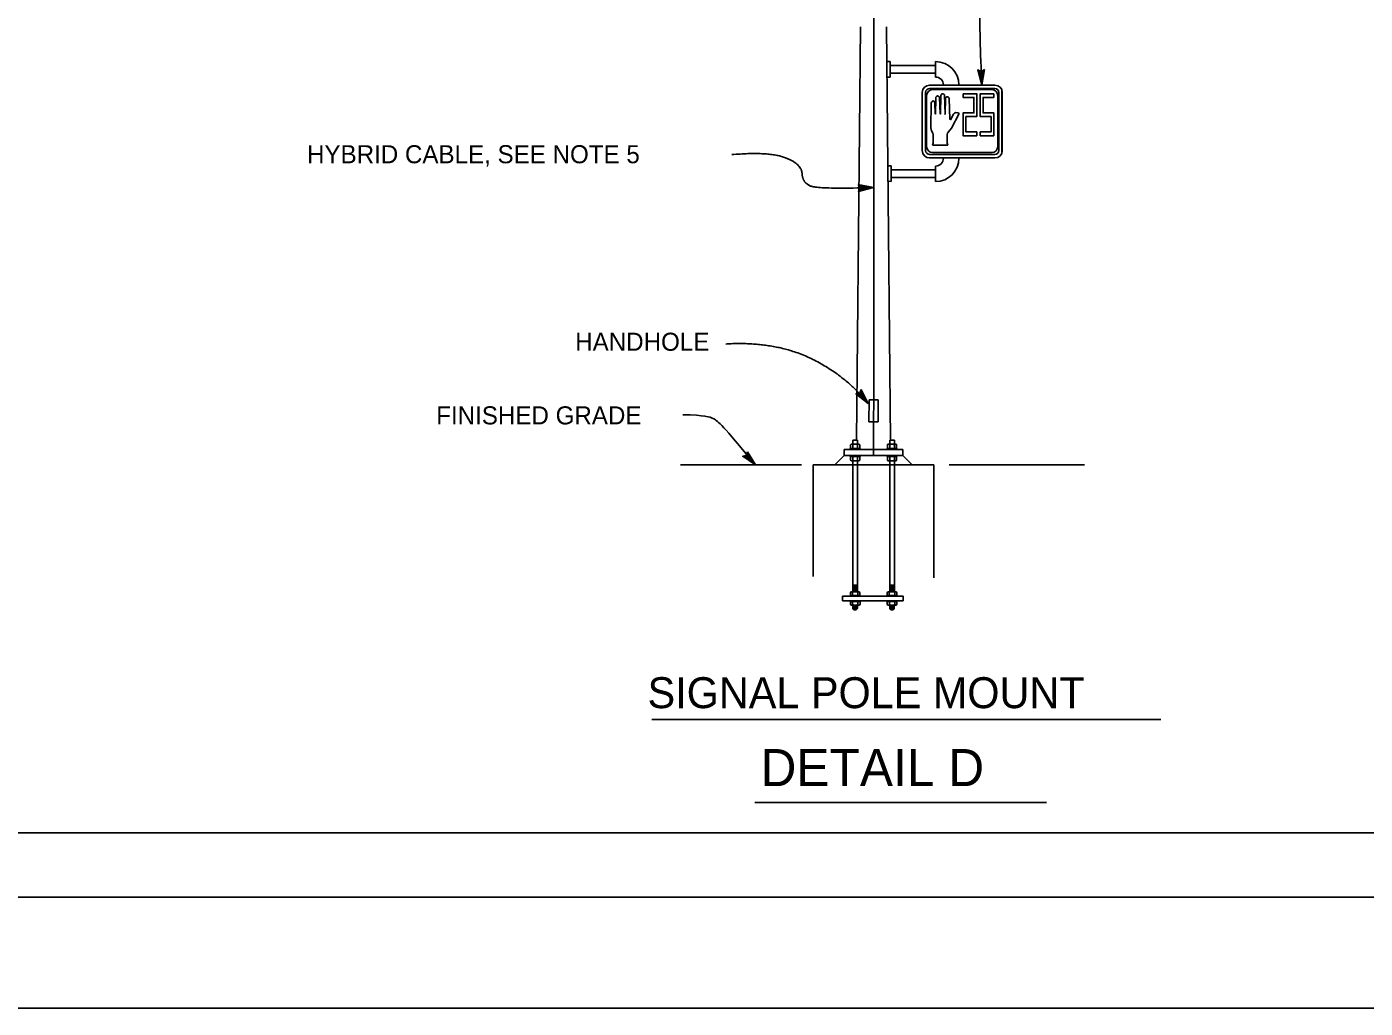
# Model space of a CAD drawing. Extents: x -894 to 866, y -472 to 714.
# Drawn here: x -409 to 110, y -472 to -92 of the extents above; entities that cross this region are included whole.
import ezdxf

# ---------------------------------------------------------------- set-up
doc = ezdxf.new("R2010")
doc.units = 0
for name, color, linetype in [('border_PLOTTING-ELEMENTS', 7, 'Continuous'), ('border_rw_22x34_Cut_Lines', 7, 'Continuous'), ('border_SHEET', 7, 'Continuous'), ('es_DETAIL', 7, 'Continuous'), ('es_DETAIL-anno', 7, 'Continuous')]:
    doc.layers.add(name, color=color, linetype=linetype)

msp = doc.modelspace()

# ---------------------------------------------------------------- linework, layer by layer
at = {"layer": 'border_PLOTTING-ELEMENTS'}
for points in [[(-894.04, -472.44), (865.96, -472.44), (865.96, 713.56), (-894.04, 713.56)], [(-864.04, 670.56), (835.96, 670.56), (835.96, -429.44), (-864.04, -429.44)]]:
    msp.add_lwpolyline(points, close=True, dxfattribs=at)
at = {"layer": 'border_rw_22x34_Cut_Lines'}
msp.add_lwpolyline([(-864.04, 670.56), (835.96, 670.56), (835.96, -429.44), (-864.04, -429.44)], close=True, dxfattribs=at)
at = {"layer": 'border_SHEET'}
msp.add_line((810.96, -404.44), (-814.04, -404.44), dxfattribs=at)
at = {"layer": 'es_DETAIL'}
for p, q in [((-87.55, -252.27), (-86.08, -92.01)), ((-74.41, -252.27), (-75.89, -91.96)), ((-75.76, -105.46), (-74.54, -105.46)), ((-74.54, -111.48), (-74.54, -105.46)), ((-74.54, -106.96), (-56.9, -106.96)), ((-56.9, -111.46), (-56.9, -105.46)), ((-74.54, -109.96), (-56.9, -109.96)), ((-62.12, -139.95), (-62.12, -117.46)), ((-60.8, -139.95), (-60.8, -117.46)), ((-59.25, -114.59), (-33.94, -114.59)), ((-59.25, -115.91), (-33.94, -115.91)), ((-58.14, -116.36), (-35.05, -116.36)), ((-32.81, -118.6), (-32.81, -138.49)), ((-32.4, -139.95), (-32.4, -117.46)), ((-31.22, -116.74), (-31.22, -140.96)), ((-31.07, -139.95), (-31.07, -117.46)), ((-59.25, -141.49), (-33.94, -141.49)), ((-59.25, -142.82), (-33.94, -142.82)), ((-35.05, -140.73), (-58.14, -140.73)), ((-75.4, -145.88), (-74.18, -145.88)), ((-74.18, -151.91), (-74.18, -145.88)), ((-74.18, -147.46), (-56.9, -147.46)), ((-74.18, -150.46), (-56.9, -150.46)), ((-56.9, -145.96), (-56.9, -151.96)), ((-82.76, -245.1), (-82.68, -236.55)), ((-79.14, -236.64), (-82.69, -236.64)), ((-79.22, -245.1), (-79.14, -236.59)), ((-79.22, -245.1), (-82.76, -245.1)), ((-89.86, -254.02), (-89.86, -255.48)), ((-89.43, -253.72), (-86.78, -253.72)), ((-89.01, -252.26), (-87.21, -252.26)), ((-89.01, -253.73), (-89.01, -252.26)), ((-89.01, -255.48), (-89.01, -254.01)), ((-87.21, -252.26), (-87.21, -253.73)), ((-87.21, -255.48), (-87.21, -254.01)), ((-86.34, -254.02), (-86.34, -255.48)), ((-75.56, -254.02), (-75.56, -255.48)), ((-75.13, -253.72), (-72.48, -253.72)), ((-72.91, -252.26), (-74.71, -252.26)), ((-74.71, -252.26), (-74.71, -253.73)), ((-74.71, -255.48), (-74.71, -254.01)), ((-72.91, -253.73), (-72.91, -252.26)), ((-72.91, -255.48), (-72.91, -254.01)), ((-72.04, -254.02), (-72.04, -255.48)), ((-92.38, -258.23), (-95.98, -261.83)), ((-69.58, -255.83), (-92.38, -255.83)), ((-92.38, -258.23), (-92.38, -255.83)), ((-69.58, -258.23), (-92.38, -258.23)), ((-90, -255.48), (-86.21, -255.48)), ((-90, -255.48), (-90, -255.69)), ((-90, -258.53), (-90, -258.33)), ((-90, -258.53), (-86.21, -258.53)), ((-89.86, -260), (-89.86, -258.53)), ((-89.01, -258.53), (-89.01, -259.99)), ((-87.21, -258.53), (-87.21, -260)), ((-86.34, -260), (-86.34, -258.53)), ((-86.21, -255.48), (-86.21, -255.69)), ((-86.21, -258.53), (-86.21, -258.33)), ((-75.7, -255.48), (-71.91, -255.48)), ((-75.7, -255.48), (-75.7, -255.69)), ((-75.7, -258.53), (-75.7, -258.33)), ((-75.7, -258.53), (-71.91, -258.53)), ((-75.56, -260), (-75.56, -258.53)), ((-74.71, -258.53), (-74.71, -259.99)), ((-72.91, -258.53), (-72.91, -260)), ((-72.04, -260), (-72.04, -258.53)), ((-71.91, -255.48), (-71.91, -255.69)), ((-71.91, -258.53), (-71.91, -258.33)), ((-69.58, -258.23), (-69.58, -255.83)), ((-69.58, -258.23), (-65.98, -261.83)), ((-57.58, -261.83), (-104.38, -261.83)), ((-104.38, -261.83), (-104.38, -305.13)), ((-89.43, -260.29), (-86.78, -260.29)), ((-89.01, -260.29), (-89.01, -311.06)), ((-87.21, -311.03), (-87.21, -260.29)), ((-75.13, -260.29), (-72.48, -260.29)), ((-74.71, -311.03), (-74.71, -260.31)), ((-72.91, -260.29), (-72.91, -311.03)), ((-57.58, -305.66), (-57.58, -261.83)), ((-86.62, -311.06), (-89.57, -311.06)), ((-89, -308.66), (-87.24, -308.66)), ((-89, -309.1), (-87.24, -309.1)), ((-89, -309.54), (-87.24, -309.54)), ((-89, -309.98), (-87.24, -309.98)), ((-89, -310.42), (-87.24, -310.42)), ((-89, -310.86), (-87.24, -310.86)), ((-88.77, -308.44), (-87.46, -308.44)), ((-88.77, -308.88), (-87.46, -308.88)), ((-88.77, -309.32), (-87.46, -309.32)), ((-88.77, -309.76), (-87.46, -309.76)), ((-88.77, -310.2), (-87.46, -310.2)), ((-88.77, -310.64), (-87.46, -310.64)), ((-72.32, -311.06), (-75.27, -311.06)), ((-74.7, -308.66), (-72.94, -308.66)), ((-74.7, -309.1), (-72.94, -309.1)), ((-74.7, -309.54), (-72.94, -309.54)), ((-74.7, -309.98), (-72.94, -309.98)), ((-74.7, -310.42), (-72.94, -310.42)), ((-74.7, -310.86), (-72.94, -310.86)), ((-74.48, -308.44), (-73.16, -308.44)), ((-74.48, -308.88), (-73.16, -308.88)), ((-74.48, -309.32), (-73.16, -309.32)), ((-74.48, -309.76), (-73.16, -309.76)), ((-74.48, -310.2), (-73.16, -310.2)), ((-74.48, -310.64), (-73.16, -310.64)), ((-93.01, -314.46), (-93.01, -312.71)), ((-93.01, -312.71), (-69.55, -312.71)), ((-93.01, -314.46), (-69.55, -314.46)), ((-90.08, -312.71), (-90.08, -312.49)), ((-90.08, -312.49), (-86.11, -312.49)), ((-90.08, -314.7), (-90.08, -314.48)), ((-86.11, -314.7), (-90.08, -314.7)), ((-89.97, -312.4), (-89.97, -311.46)), ((-86.24, -312.4), (-89.97, -312.4)), ((-89.95, -314.8), (-86.22, -314.8)), ((-89.95, -314.8), (-89.95, -315.76)), ((-89.56, -316.13), (-86.61, -316.13)), ((-89.17, -312.4), (-89.17, -311.41)), ((-89.15, -315.73), (-89.15, -314.8)), ((-89, -316.13), (-89, -317.51)), ((-89, -316.19), (-87.24, -316.19)), ((-88.77, -316.41), (-87.46, -316.41)), ((-87.24, -316.13), (-87.24, -317.51)), ((-87.04, -311.46), (-87.04, -312.4)), ((-87.02, -314.8), (-87.02, -315.79)), ((-86.24, -312.4), (-86.24, -311.44)), ((-86.22, -314.8), (-86.22, -315.74)), ((-86.11, -312.49), (-86.11, -312.71)), ((-86.11, -314.48), (-86.11, -314.7)), ((-75.78, -312.71), (-75.78, -312.49)), ((-75.78, -312.49), (-71.81, -312.49)), ((-75.78, -314.7), (-75.78, -314.48)), ((-71.81, -314.7), (-75.78, -314.7)), ((-75.67, -312.4), (-75.67, -311.46)), ((-71.94, -312.4), (-75.67, -312.4)), ((-75.65, -314.8), (-71.92, -314.8)), ((-75.65, -314.8), (-75.65, -315.76)), ((-75.26, -316.13), (-72.31, -316.13)), ((-74.87, -312.4), (-74.87, -311.41)), ((-74.85, -315.73), (-74.85, -314.8)), ((-74.7, -316.13), (-74.7, -317.51)), ((-74.7, -316.19), (-72.94, -316.19)), ((-74.48, -316.41), (-73.16, -316.41)), ((-72.94, -316.13), (-72.94, -317.51)), ((-72.74, -311.46), (-72.74, -312.4)), ((-72.72, -314.8), (-72.72, -315.79)), ((-71.94, -312.4), (-71.94, -311.44)), ((-71.92, -314.8), (-71.92, -315.74)), ((-71.81, -312.49), (-71.81, -312.71)), ((-71.81, -314.48), (-71.81, -314.7)), ((-69.55, -314.46), (-69.55, -312.71)), ((-89, -316.63), (-87.24, -316.63)), ((-89, -317.07), (-87.24, -317.07)), ((-89, -317.51), (-87.24, -317.51)), ((-89, -317.51), (-88.56, -317.95)), ((-88.77, -316.85), (-87.46, -316.85)), ((-88.77, -317.29), (-87.46, -317.29)), ((-88.56, -317.95), (-87.68, -317.95)), ((-87.24, -317.51), (-87.68, -317.95)), ((-74.7, -316.63), (-72.94, -316.63)), ((-74.7, -317.07), (-72.94, -317.07)), ((-74.7, -317.51), (-72.94, -317.51)), ((-74.7, -317.51), (-74.26, -317.95)), ((-74.48, -316.85), (-73.16, -316.85)), ((-74.48, -317.29), (-73.16, -317.29)), ((-74.26, -317.95), (-73.38, -317.95)), ((-72.94, -317.51), (-73.38, -317.95))]:
    msp.add_line(p, q, dxfattribs=at)
msp.add_lwpolyline([(-60.39, -138.49), (-60.39, -118.6), (-60.39, -118.6)], dxfattribs=at)
for points in [[(-58.1, -137.82), (-57.83, -137.08), (-57.87, -133.89), (-58.04, -133.19), (-58.46, -132.34), (-58.74, -131.11), (-58.6, -121.55), (-58.53, -121.27), (-58.5, -121.22), (-58.44, -121.12), (-58.31, -120.95), (-58.28, -120.92), (-58.09, -120.79), (-57.89, -120.75), (-57.66, -120.81), (-57.45, -120.9), (-57.28, -121.18), (-57.17, -121.47), (-57.07, -125.76), (-57, -125.8), (-56.83, -119.47), (-56.78, -119.3), (-56.69, -119.1), (-56.6, -118.98), (-56.41, -118.85), (-56.2, -118.77), (-56.01, -118.8), (-55.86, -118.85), (-55.51, -119.14), (-55.45, -119.23), (-55.37, -119.47), (-55.09, -125.76), (-55.02, -125.8), (-54.88, -118.57), (-54.82, -118.34), (-54.74, -118.2), (-54.45, -118), (-54.15, -117.95), (-53.77, -118.08), (-53.61, -118.23), (-53.49, -118.4), (-53.25, -125.88), (-53.04, -119.55), (-52.96, -119.37), (-52.87, -119.26), (-52.61, -119.14), (-52.24, -119.14), (-52.01, -119.24), (-51.95, -119.28), (-51.83, -119.4), (-51.73, -119.57), (-51.69, -119.75), (-51.41, -127.84), (-51.17, -128.05), (-49.99, -125.84), (-49.57, -125.51), (-49.05, -125.27), (-48.25, -125.35), (-47.8, -125.64), (-50.72, -131.32), (-51.97, -132.75), (-52.24, -133.19), (-52.45, -133.77), (-52.45, -137.08), (-52.21, -137.82)], [(-46.25, -117.93), (-40.99, -117.93), (-40.99, -126.79), (-45.16, -126.79), (-45.16, -132.77), (-40.99, -132.77), (-40.99, -134.21), (-46.25, -134.21), (-46.25, -125.35), (-42.08, -125.35), (-42.08, -119.37), (-46.25, -119.37)], [(-34.35, -117.93), (-39.61, -117.93), (-39.61, -126.79), (-35.44, -126.79), (-35.44, -132.77), (-39.61, -132.77), (-39.61, -134.21), (-34.35, -134.21), (-34.35, -125.35), (-38.52, -125.35), (-38.52, -119.37), (-34.35, -119.37)]]:
    msp.add_lwpolyline(points, close=True, dxfattribs=at)
for centre, radius, start, end in [((-56.9, -114.46), 9, 0, 90), ((-74.9, -114.46), 3, 83.0629, 105.7085), ((-56.9, -114.46), 3, 0, 90), ((-59.25, -117.46), 2.87, 90, 180), ((-59.25, -117.46), 1.54, 90, 180), ((-33.94, -117.46), 2.87, 0, 90), ((-33.94, -117.46), 1.54, 0, 90), ((-59.25, -139.95), 2.87, 180, 270), ((-59.25, -139.95), 1.54, 180, 270), ((-33.94, -139.95), 2.87, 270, 0), ((-33.94, -139.95), 1.54, 270, 0), ((-56.9, -142.96), 9, 270, 0), ((-56.9, -142.96), 3, 270, 0), ((-74.54, -154.88), 3, 83.0629, 105.7085), ((-89.43, -254.18), 0.46, 21.3495, 158.9308), ((-88.11, -255.13), 1.41, 51.3409, 128.0653), ((-86.77, -254.18), 0.46, 21.0692, 158.6505), ((-75.13, -254.18), 0.46, 21.3495, 158.9308), ((-73.81, -255.13), 1.41, 51.3409, 128.0653), ((-72.47, -254.18), 0.46, 21.0692, 158.6505), ((-89.43, -259.83), 0.46, 201.0692, 338.6505), ((-88.11, -258.88), 1.41, 231.9347, 308.6591), ((-86.77, -259.83), 0.46, 201.3495, 338.9308), ((-75.13, -259.83), 0.46, 201.0692, 338.6505), ((-73.81, -258.88), 1.41, 231.9347, 308.6591), ((-72.47, -259.83), 0.46, 201.3495, 338.9308), ((-89.57, -311.46), 0.4, 8.2125, 179.2776), ((-88.76, -311.46), 0.4, 91.8976, 179.5004), ((-87.44, -311.46), 0.4, 359.6015, 87.0732), ((-86.64, -311.46), 0.4, 3.6172, 175.1952), ((-75.27, -311.46), 0.4, 8.2125, 179.2776), ((-74.47, -311.46), 0.4, 91.8976, 179.5004), ((-73.14, -311.46), 0.4, 359.6015, 87.0732), ((-72.34, -311.46), 0.4, 3.6172, 175.1952), ((-89.55, -315.73), 0.4, 183.6172, 355.1952), ((-88.75, -315.73), 0.4, 179.6015, 267.0732), ((-87.42, -315.73), 0.4, 271.8976, 359.5004), ((-86.62, -315.73), 0.4, 188.2125, 359.2776), ((-75.25, -315.73), 0.4, 183.6172, 355.1952), ((-74.45, -315.73), 0.4, 179.6015, 267.0732), ((-73.12, -315.73), 0.4, 271.8976, 359.5004), ((-72.32, -315.73), 0.4, 188.2125, 359.2776)]:
    msp.add_arc(centre, radius, start, end, dxfattribs=at)
for centre, major_axis, start_param, end_param in [((-58.14, -118.6), (0, 2.24), 0, 1.570796), ((-35.05, -118.6), (0, 2.24), 4.712389, 6.283185), ((-58.14, -138.49), (0, -2.24), 4.712389, 6.283185), ((-35.05, -138.49), (0, 2.24), 3.141593, 4.712389)]:
    msp.add_ellipse(centre, major_axis=major_axis, ratio=0.999992, start_param=start_param, end_param=end_param, dxfattribs=at)
msp.add_open_spline([(-83.94, 132.66), (-83.62, 132.71), (-82.7, 132.81), (-81.78, 132.6), (-81.08, 130.94), (-81.18, 126.99), (-81.18, 92.04), (-81.18, 8.89), (-80.8, -68.58), (-80.8, -214.68), (-80.96, -251.63), (-80.98, -258.01)], degree=3, dxfattribs=at)
at = {"layer": 'es_DETAIL-anno'}
for p, q in [((-108.86, -261.83), (-155.81, -261.83)), ((-51.69, -261.83), (-37.74, -261.83)), ((-37.74, -261.83), (0.8, -261.83)), ((-166.9, -360.49), (30.35, -360.49)), ((-127, -392.73), (-13.91, -392.73))]:
    msp.add_line(p, q, dxfattribs=at)
for points in [[(-37.97, -108.57), (-38.99, -114.54), (-40.6, -108.71), (-40.24, -108.9), (-39.06, -113.17), (-38.31, -108.8), (-38.65, -109.02), (-39.12, -111.82), (-39.88, -109.09), (-39.52, -109.28), (-39.19, -110.46), (-38.99, -109.25), (-39.25, -109.43), (-40.6, -108.71), (-39.25, -109.43)], [(-86.92, -153.17), (-80.98, -154.3), (-86.84, -155.79), (-86.64, -155.44), (-82.34, -154.35), (-86.7, -153.51), (-86.48, -153.85), (-83.69, -154.38), (-86.44, -155.08), (-86.24, -154.73), (-85.05, -154.43), (-86.26, -154.2), (-86.09, -154.46), (-86.84, -155.79), (-86.09, -154.46)], [(-85.74, -232.58), (-83.05, -238), (-87.78, -234.23), (-87.38, -234.17), (-83.91, -236.94), (-85.88, -232.96), (-86.02, -233.34), (-84.76, -235.88), (-86.97, -234.12), (-86.57, -234.06), (-85.61, -234.83), (-86.16, -233.72), (-86.27, -234.02), (-87.78, -234.23), (-86.27, -234.02)], [(-129.79, -256.71), (-126.75, -261.83), (-131.67, -258.48), (-131.28, -258.39), (-127.68, -260.85), (-129.9, -257.09), (-130.01, -257.48), (-128.58, -259.88), (-130.89, -258.31), (-130.5, -258.22), (-129.5, -258.9), (-130.12, -257.86), (-130.2, -258.16), (-131.67, -258.48), (-130.2, -258.16)]]:
    msp.add_lwpolyline(points, close=True, dxfattribs=at)
for points, degree in [([(-38.99, -114.54), (-40.92, -76.94), (-34.72, -62.99), (-32.4, -58.34), (-22.32, -53.69), (-24.65, -53.69)], 2), ([(-135.92, -141.55), (-121.41, -140.3), (-108.87, -145.18), (-108.48, -152.6), (-101.83, -154.95), (-80.98, -154.3)], 2), ([(-83.05, -238), (-89.98, -229.43), (-109.1, -217.89), (-128.89, -214.26), (-138.18, -214.97)], 2), ([(-126.75, -261.83), (-139.61, -246.26), (-142.92, -243.51), (-146.28, -242.61), (-154.96, -242.35)], 3)]:
    msp.add_open_spline(points, degree=degree, dxfattribs=at)

# ---------------------------------------------------------------- texts
msp.add_text('HYBRID CABLE, SEE NOTE 5', height=7, rotation=359.9988, dxfattribs=at).set_placement((-300.6, -144.89))
for s, height, p in [('HANDHOLE', 7, (-196.63, -217.58)), ('FINISHED GRADE', 7, (-250.51, -246.12)), ('SIGNAL POLE MOUNT', 12, (-168.57, -356.12)), ('DETAIL D', 14.4, (-124.78, -386.35))]:
    msp.add_text(s, height=height, dxfattribs=at).set_placement(p)

doc.saveas('drawing.dxf')
